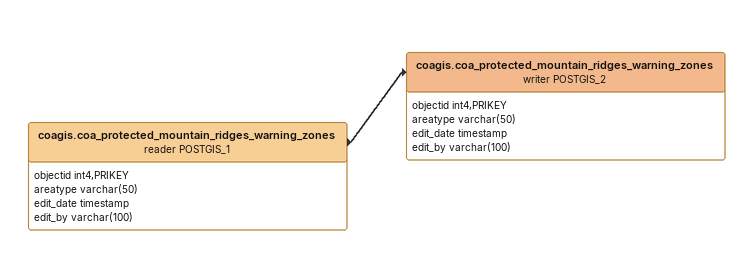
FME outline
coagis.coa_protected_mountain_ridges_warning_zones (reader POSTGIS_1)
    attributes: objectid int4,PRIKEY, areatype varchar(50), edit_date timestamp, edit_by varchar(100)
    -> coagis.coa_protected_mountain_ridges_warning_zones (writer POSTGIS_2)
coagis.coa_protected_mountain_ridges_warning_zones (writer POSTGIS_2)
    attributes: objectid int4,PRIKEY, areatype varchar(50), edit_date timestamp, edit_by varchar(100)
